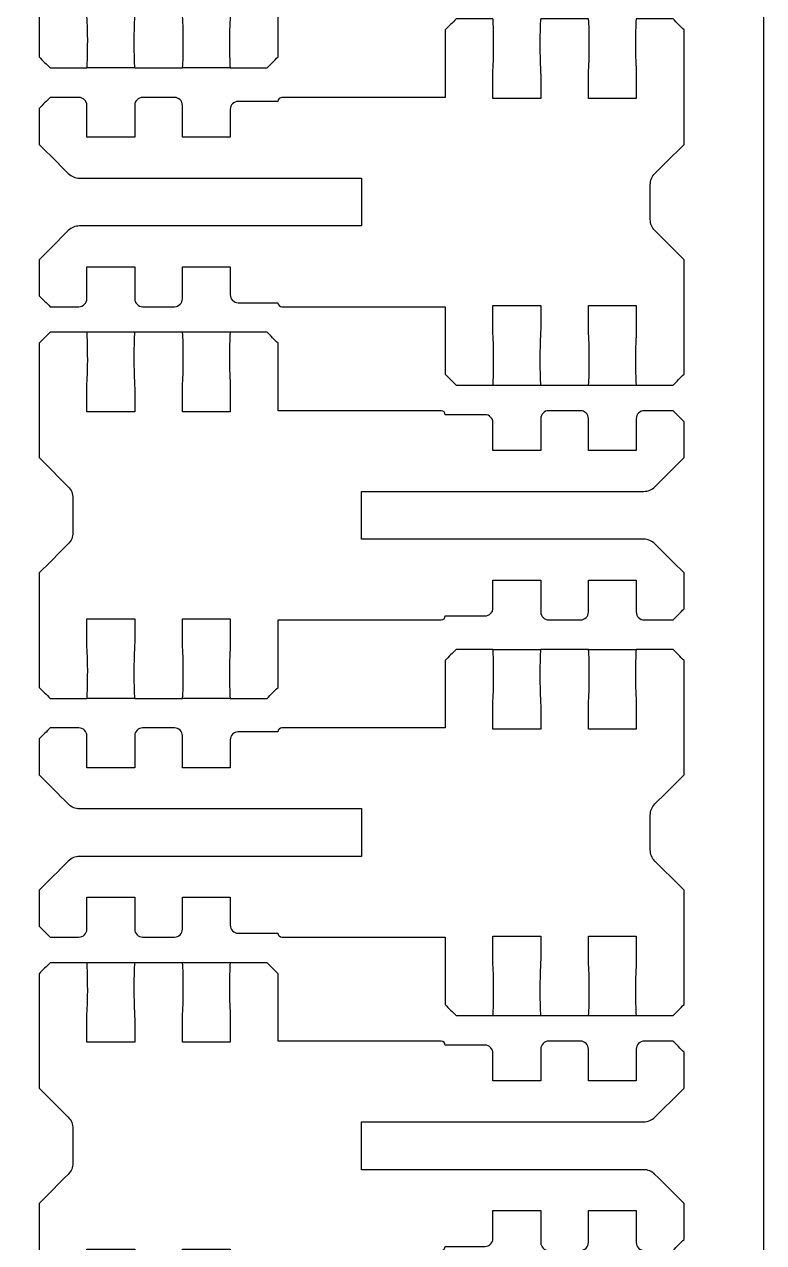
# Model space of a CAD drawing. Extents: x 0 to 410, y 0 to 300.
# Drawn here: x 363.6 to 410, y 50.4 to 126.9 of the extents above; entities that cross this region are included whole.
import ezdxf

# ---------------------------------------------------------------- set-up
doc = ezdxf.new("R2010")
doc.units = 0
doc.header["$MEASUREMENT"] = 0
doc.layers.add('DEFAULT', color=18, linetype='CONTINUOUS')

msp = doc.modelspace()

# ---------------------------------------------------------------- linework, layer by layer
at = {"layer": 'DEFAULT', "color": 18}
msp.add_lwpolyline([(410, 0.353), (210, 0.353), (210, 300.353), (410, 300.353)], close=True, dxfattribs=at)
at = {"layer": 'DEFAULT', "color": 1}
for points in [[(370.496, 124.135), (367.496, 124.135)], [(376.501, 124.135), (373.501, 124.135)], [(370.496, 107.539), (367.496, 107.539)], [(376.501, 107.539), (373.501, 107.539)], [(392.997, 104.213), (395.997, 104.213)], [(399.001, 104.213), (402.001, 104.213)], [(392.997, 87.617), (395.997, 87.617)], [(399.001, 87.617), (402.001, 87.617)], [(370.496, 84.541), (367.496, 84.541)], [(376.501, 84.541), (373.501, 84.541)], [(370.496, 67.944), (367.496, 67.944)], [(376.501, 67.944), (373.501, 67.944)], [(392.997, 64.619), (395.997, 64.619)], [(399.001, 64.619), (402.001, 64.619)]]:
    msp.add_lwpolyline(points, dxfattribs=at)
for points in [[(367.496, 142.134), (368.497, 142.134), (369.498, 142.134), (370.498, 142.134), (370.498, 142.634), (370.498, 143.133), (370.498, 143.633), (370.498, 143.968), (370.449, 144.416), (370.449, 145.383), (370.449, 146.35), (370.47, 147.133), (370.498, 147.133), (371.499, 147.133), (372.5, 147.133), (373.501, 147.133), (373.529, 147.133), (373.55, 146.35), (373.55, 145.383), (373.55, 144.416), (373.501, 143.968), (373.501, 143.633), (373.501, 143.133), (373.501, 142.634), (373.501, 142.134), (374.501, 142.134), (375.502, 142.134), (376.503, 142.134), (376.503, 142.634), (376.503, 143.133), (376.503, 143.633), (376.503, 143.968), (376.453, 144.416), (376.453, 145.383), (376.453, 146.35), (376.474, 147.133), (376.503, 147.133), (377.272, 147.133), (378.041, 147.133), (378.81, 147.133), (379.04, 146.902), (379.271, 146.672), (379.501, 146.441), (379.501, 145.029), (379.501, 143.617), (379.501, 142.204), (382.919, 142.204), (386.336, 142.204), (389.753, 142.204), (389.891, 142.204), (390.003, 142.092), (390.003, 141.954), (390.836, 141.954), (391.669, 141.954), (392.501, 141.954), (392.78, 141.954), (393.002, 141.728), (393.002, 141.453), (393.002, 140.87), (393.002, 140.286), (393.002, 139.703), (394.002, 139.703), (395.001, 139.703), (396.001, 139.703), (396.001, 140.37), (396.001, 141.037), (396.001, 141.703), (396.001, 141.979), (396.223, 142.204), (396.502, 142.204), (397.167, 142.204), (397.833, 142.204), (398.498, 142.204), (398.777, 142.204), (398.999, 141.979), (398.999, 141.703), (398.999, 141.037), (398.999, 140.37), (398.999, 139.703), (400, 139.703), (401.001, 139.703), (402.001, 139.703), (402.001, 140.37), (402.001, 141.037), (402.001, 141.703), (402.001, 141.979), (402.227, 142.204), (402.506, 142.204), (403.107, 142.204), (403.708, 142.204), (404.309, 142.204), (404.539, 141.974), (404.77, 141.743), (405, 141.513), (405, 140.76), (405, 140.008), (405, 139.255), (404.39, 138.646), (403.779, 138.037), (403.169, 137.428), (402.982, 137.241), (402.728, 137.135), (402.464, 137.135), (396.558, 137.134), (390.653, 137.133), (384.747, 137.131), (384.747, 136.132), (384.747, 135.132), (384.747, 134.133), (390.653, 134.133), (396.558, 134.133), (402.464, 134.133), (402.728, 134.133), (402.982, 134.027), (403.169, 133.84), (403.779, 133.231), (404.39, 132.622), (405, 132.013), (405, 131.26), (405, 130.507), (405, 129.755), (404.77, 129.524), (404.539, 129.294), (404.309, 129.063), (403.708, 129.063), (403.107, 129.063), (402.506, 129.063), (402.227, 129.06), (402.001, 129.286), (402.001, 129.564), (402.001, 130.23), (402.001, 130.896), (402.001, 131.561), (401.001, 131.561), (400, 131.561), (398.999, 131.561), (398.999, 130.894), (398.999, 130.228), (398.999, 129.561), (398.999, 129.286), (398.777, 129.063), (398.498, 129.063), (397.833, 129.063), (397.167, 129.063), (396.502, 129.063), (396.223, 129.063), (396.001, 129.286), (396.001, 129.561), (396.001, 130.228), (396.001, 130.894), (396.001, 131.561), (395.001, 131.561), (394.002, 131.561), (393.002, 131.561), (393.002, 130.978), (393.002, 130.395), (393.002, 129.811), (393.002, 129.536), (392.78, 129.314), (392.501, 129.314), (391.669, 129.314), (390.836, 129.314), (390.003, 129.314), (390.003, 129.173), (389.891, 129.063), (389.753, 129.063), (386.336, 129.063), (382.919, 129.063), (379.501, 129.063), (379.501, 127.651), (379.501, 126.239), (379.501, 124.827), (379.271, 124.596), (379.04, 124.366), (378.81, 124.135), (378.041, 124.135), (377.272, 124.135), (376.503, 124.135), (376.474, 124.135), (376.453, 124.918), (376.453, 125.885), (376.453, 126.852), (376.503, 127.3), (376.503, 127.635), (376.503, 128.134), (376.503, 128.634), (376.503, 129.134), (375.502, 129.134), (374.501, 129.134), (373.501, 129.134), (373.501, 128.634), (373.501, 128.134), (373.501, 127.635), (373.501, 127.3), (373.55, 126.852), (373.55, 125.885), (373.55, 124.918), (373.529, 124.135), (373.501, 124.135), (372.5, 124.135), (371.499, 124.135), (370.498, 124.135), (370.47, 124.135), (370.449, 124.918), (370.449, 125.885), (370.449, 126.852), (370.498, 127.3), (370.498, 127.635), (370.498, 128.134), (370.498, 128.634), (370.498, 129.134), (369.498, 129.134), (368.497, 129.134), (367.496, 129.134), (367.496, 128.634), (367.496, 128.134), (367.496, 127.635), (367.496, 127.3), (367.546, 126.852), (367.546, 125.885), (367.546, 124.918), (367.524, 124.135), (367.496, 124.135), (366.727, 124.135), (365.958, 124.135), (365.189, 124.135), (364.959, 124.366), (364.728, 124.596), (364.498, 124.827), (364.498, 127.222), (364.498, 129.617), (364.498, 132.013), (365.107, 132.622), (365.716, 133.231), (366.325, 133.84), (366.512, 134.027), (366.618, 134.281), (366.618, 134.546), (366.618, 135.271), (366.618, 135.997), (366.618, 136.722), (366.618, 136.987), (366.512, 137.241), (366.325, 137.428), (365.716, 138.037), (365.107, 138.646), (364.498, 139.255), (364.498, 141.651), (364.498, 144.046), (364.498, 146.441), (364.728, 146.672), (364.959, 146.902), (365.189, 147.133), (365.958, 147.133), (366.727, 147.133), (367.496, 147.133), (367.524, 147.133), (367.546, 146.35), (367.546, 145.383), (367.546, 144.416), (367.496, 143.968), (367.496, 143.633), (367.496, 143.133), (367.496, 142.634), (367.496, 142.134)], [(402.001, 109.212), (401.001, 109.212), (400, 109.212), (398.999, 109.212), (398.999, 108.712), (398.999, 108.213), (398.999, 107.713), (398.999, 107.378), (399.049, 106.93), (399.049, 105.963), (399.049, 104.997), (399.028, 104.213), (398.999, 104.213), (397.999, 104.213), (396.998, 104.213), (395.997, 104.213), (395.969, 104.213), (395.948, 104.997), (395.948, 105.963), (395.948, 106.93), (395.997, 107.378), (395.997, 107.713), (395.997, 108.213), (395.997, 108.712), (395.997, 109.212), (394.996, 109.212), (393.996, 109.212), (392.995, 109.212), (392.995, 108.712), (392.995, 108.213), (392.995, 107.713), (392.995, 107.378), (393.044, 106.93), (393.044, 105.963), (393.044, 104.997), (393.023, 104.213), (392.995, 104.213), (392.226, 104.213), (391.457, 104.213), (390.688, 104.213), (390.457, 104.444), (390.227, 104.674), (389.996, 104.905), (389.996, 106.317), (389.996, 107.729), (389.996, 109.142), (386.579, 109.142), (383.162, 109.142), (379.745, 109.142), (379.607, 109.142), (379.494, 109.255), (379.494, 109.392), (378.662, 109.392), (377.829, 109.392), (376.997, 109.392), (376.718, 109.392), (376.496, 109.618), (376.496, 109.893), (376.496, 110.476), (376.496, 111.06), (376.496, 111.643), (375.496, 111.643), (374.497, 111.643), (373.497, 111.643), (373.497, 110.976), (373.497, 110.309), (373.497, 109.643), (373.497, 109.367), (373.275, 109.142), (372.996, 109.142), (372.33, 109.142), (371.665, 109.142), (370.999, 109.142), (370.721, 109.142), (370.498, 109.367), (370.498, 109.643), (370.498, 110.309), (370.498, 110.976), (370.498, 111.643), (369.498, 111.643), (368.497, 111.643), (367.496, 111.643), (367.496, 110.976), (367.496, 110.309), (367.496, 109.643), (367.496, 109.367), (367.27, 109.142), (366.992, 109.142), (366.391, 109.142), (365.79, 109.142), (365.189, 109.142), (364.959, 109.372), (364.728, 109.603), (364.498, 109.833), (364.498, 110.586), (364.498, 111.338), (364.498, 112.091), (365.108, 112.7), (365.718, 113.309), (366.329, 113.918), (366.516, 114.105), (366.77, 114.211), (367.034, 114.211), (372.94, 114.212), (378.845, 114.213), (384.751, 114.215), (384.751, 115.214), (384.751, 116.214), (384.751, 117.213), (378.845, 117.213), (372.94, 117.213), (367.034, 117.213), (366.77, 117.213), (366.516, 117.319), (366.329, 117.506), (365.718, 118.115), (365.108, 118.724), (364.498, 119.333), (364.498, 120.086), (364.498, 120.839), (364.498, 121.591), (364.728, 121.822), (364.959, 122.052), (365.189, 122.283), (365.79, 122.283), (366.391, 122.283), (366.992, 122.283), (367.27, 122.286), (367.496, 122.06), (367.496, 121.782), (367.496, 121.116), (367.496, 120.451), (367.496, 119.785), (368.497, 119.785), (369.498, 119.785), (370.498, 119.785), (370.498, 120.452), (370.498, 121.118), (370.498, 121.785), (370.498, 122.06), (370.721, 122.283), (370.999, 122.283), (371.665, 122.283), (372.33, 122.283), (372.996, 122.283), (373.275, 122.283), (373.497, 122.06), (373.497, 121.785), (373.497, 121.118), (373.497, 120.452), (373.497, 119.785), (374.497, 119.785), (375.496, 119.785), (376.496, 119.785), (376.496, 120.368), (376.496, 120.951), (376.496, 121.535), (376.496, 121.81), (376.718, 122.032), (376.997, 122.032), (377.829, 122.032), (378.662, 122.032), (379.494, 122.032), (379.494, 122.173), (379.607, 122.283), (379.745, 122.283), (383.162, 122.283), (386.579, 122.283), (389.996, 122.283), (389.996, 123.695), (389.996, 125.107), (389.996, 126.519), (390.227, 126.75), (390.457, 126.98), (390.688, 127.211), (391.457, 127.211), (392.226, 127.211), (392.995, 127.211), (393.023, 127.211), (393.044, 126.428), (393.044, 125.461), (393.044, 124.495), (392.995, 124.047), (392.995, 123.711), (392.995, 123.212), (392.995, 122.712), (392.995, 122.212), (393.996, 122.212), (394.996, 122.212), (395.997, 122.212), (395.997, 122.712), (395.997, 123.212), (395.997, 123.711), (395.997, 124.047), (395.948, 124.495), (395.948, 125.461), (395.948, 126.428), (395.969, 127.211), (395.997, 127.211), (396.998, 127.211), (397.999, 127.211), (398.999, 127.211), (399.028, 127.211), (399.049, 126.428), (399.049, 125.461), (399.049, 124.495), (398.999, 124.047), (398.999, 123.711), (398.999, 123.212), (398.999, 122.712), (398.999, 122.212), (400, 122.212), (401.001, 122.212), (402.001, 122.212), (402.001, 122.712), (402.001, 123.212), (402.001, 123.711), (402.001, 124.047), (401.952, 124.495), (401.952, 125.461), (401.952, 126.428), (401.973, 127.211), (402.001, 127.211), (402.771, 127.211), (403.54, 127.211), (404.309, 127.211), (404.539, 126.98), (404.77, 126.75), (405, 126.519), (405, 124.124), (405, 121.729), (405, 119.333), (404.391, 118.724), (403.782, 118.115), (403.173, 117.506), (402.986, 117.319), (402.88, 117.065), (402.88, 116.8), (402.88, 116.075), (402.88, 115.349), (402.88, 114.624), (402.88, 114.359), (402.986, 114.105), (403.173, 113.918), (403.782, 113.309), (404.391, 112.7), (405, 112.091), (405, 109.696), (405, 107.3), (405, 104.905), (404.77, 104.674), (404.539, 104.444), (404.309, 104.213), (403.54, 104.213), (402.771, 104.213), (402.001, 104.213), (401.973, 104.213), (401.952, 104.997), (401.952, 105.963), (401.952, 106.93), (402.001, 107.378), (402.001, 107.713), (402.001, 108.213), (402.001, 108.712), (402.001, 109.212)], [(367.496, 102.54), (368.497, 102.54), (369.498, 102.54), (370.498, 102.54), (370.498, 103.039), (370.498, 103.539), (370.498, 104.039), (370.498, 104.374), (370.449, 104.822), (370.449, 105.789), (370.449, 106.755), (370.47, 107.539), (370.498, 107.539), (371.499, 107.539), (372.5, 107.539), (373.501, 107.539), (373.529, 107.539), (373.55, 106.755), (373.55, 105.789), (373.55, 104.822), (373.501, 104.374), (373.501, 104.039), (373.501, 103.539), (373.501, 103.039), (373.501, 102.54), (374.501, 102.54), (375.502, 102.54), (376.503, 102.54), (376.503, 103.039), (376.503, 103.539), (376.503, 104.039), (376.503, 104.374), (376.453, 104.822), (376.453, 105.789), (376.453, 106.755), (376.474, 107.539), (376.503, 107.539), (377.272, 107.539), (378.041, 107.539), (378.81, 107.539), (379.04, 107.308), (379.271, 107.078), (379.501, 106.847), (379.501, 105.435), (379.501, 104.023), (379.501, 102.61), (382.919, 102.61), (386.336, 102.61), (389.753, 102.61), (389.891, 102.61), (390.003, 102.497), (390.003, 102.36), (390.836, 102.36), (391.669, 102.36), (392.501, 102.36), (392.78, 102.36), (393.002, 102.134), (393.002, 101.859), (393.002, 101.276), (393.002, 100.692), (393.002, 100.109), (394.002, 100.109), (395.001, 100.109), (396.001, 100.109), (396.001, 100.776), (396.001, 101.443), (396.001, 102.109), (396.001, 102.385), (396.223, 102.61), (396.502, 102.61), (397.167, 102.61), (397.833, 102.61), (398.498, 102.61), (398.777, 102.61), (398.999, 102.385), (398.999, 102.109), (398.999, 101.443), (398.999, 100.776), (398.999, 100.109), (400, 100.109), (401.001, 100.109), (402.001, 100.109), (402.001, 100.776), (402.001, 101.443), (402.001, 102.109), (402.001, 102.385), (402.227, 102.61), (402.506, 102.61), (403.107, 102.61), (403.708, 102.61), (404.309, 102.61), (404.539, 102.38), (404.77, 102.149), (405, 101.919), (405, 101.166), (405, 100.414), (405, 99.661), (404.39, 99.052), (403.779, 98.443), (403.169, 97.834), (402.982, 97.647), (402.728, 97.541), (402.464, 97.541), (396.558, 97.54), (390.653, 97.539), (384.747, 97.537), (384.747, 96.538), (384.747, 95.538), (384.747, 94.539), (390.653, 94.539), (396.558, 94.539), (402.464, 94.539), (402.728, 94.539), (402.982, 94.433), (403.169, 94.246), (403.779, 93.637), (404.39, 93.028), (405, 92.419), (405, 91.666), (405, 90.913), (405, 90.161), (404.77, 89.93), (404.539, 89.7), (404.309, 89.469), (403.708, 89.469), (403.107, 89.469), (402.506, 89.469), (402.227, 89.466), (402.001, 89.692), (402.001, 89.97), (402.001, 90.636), (402.001, 91.301), (402.001, 91.967), (401.001, 91.967), (400, 91.967), (398.999, 91.967), (398.999, 91.3), (398.999, 90.633), (398.999, 89.967), (398.999, 89.692), (398.777, 89.469), (398.498, 89.469), (397.833, 89.469), (397.167, 89.469), (396.502, 89.469), (396.223, 89.469), (396.001, 89.692), (396.001, 89.967), (396.001, 90.633), (396.001, 91.3), (396.001, 91.967), (395.001, 91.967), (394.002, 91.967), (393.002, 91.967), (393.002, 91.384), (393.002, 90.8), (393.002, 90.217), (393.002, 89.942), (392.78, 89.72), (392.501, 89.72), (391.669, 89.72), (390.836, 89.72), (390.003, 89.72), (390.003, 89.579), (389.891, 89.469), (389.753, 89.469), (386.336, 89.469), (382.919, 89.469), (379.501, 89.469), (379.501, 88.057), (379.501, 86.645), (379.501, 85.232), (379.271, 85.002), (379.04, 84.771), (378.81, 84.541), (378.041, 84.541), (377.272, 84.541), (376.503, 84.541), (376.474, 84.541), (376.453, 85.324), (376.453, 86.291), (376.453, 87.257), (376.503, 87.705), (376.503, 88.041), (376.503, 88.54), (376.503, 89.04), (376.503, 89.54), (375.502, 89.54), (374.501, 89.54), (373.501, 89.54), (373.501, 89.04), (373.501, 88.54), (373.501, 88.041), (373.501, 87.705), (373.55, 87.257), (373.55, 86.291), (373.55, 85.324), (373.529, 84.541), (373.501, 84.541), (372.5, 84.541), (371.499, 84.541), (370.498, 84.541), (370.47, 84.541), (370.449, 85.324), (370.449, 86.291), (370.449, 87.257), (370.498, 87.705), (370.498, 88.041), (370.498, 88.54), (370.498, 89.04), (370.498, 89.54), (369.498, 89.54), (368.497, 89.54), (367.496, 89.54), (367.496, 89.04), (367.496, 88.54), (367.496, 88.041), (367.496, 87.705), (367.546, 87.257), (367.546, 86.291), (367.546, 85.324), (367.524, 84.541), (367.496, 84.541), (366.727, 84.541), (365.958, 84.541), (365.189, 84.541), (364.959, 84.771), (364.728, 85.002), (364.498, 85.232), (364.498, 87.628), (364.498, 90.023), (364.498, 92.419), (365.107, 93.028), (365.716, 93.637), (366.325, 94.246), (366.512, 94.433), (366.618, 94.687), (366.618, 94.951), (366.618, 95.677), (366.618, 96.403), (366.618, 97.128), (366.618, 97.393), (366.512, 97.647), (366.325, 97.834), (365.716, 98.443), (365.107, 99.052), (364.498, 99.661), (364.498, 102.056), (364.498, 104.452), (364.498, 106.847), (364.728, 107.078), (364.959, 107.308), (365.189, 107.539), (365.958, 107.539), (366.727, 107.539), (367.496, 107.539), (367.524, 107.539), (367.546, 106.755), (367.546, 105.789), (367.546, 104.822), (367.496, 104.374), (367.496, 104.039), (367.496, 103.539), (367.496, 103.039), (367.496, 102.54)], [(402.001, 69.618), (401.001, 69.618), (400, 69.618), (398.999, 69.618), (398.999, 69.118), (398.999, 68.619), (398.999, 68.119), (398.999, 67.784), (399.049, 67.336), (399.049, 66.369), (399.049, 65.402), (399.028, 64.619), (398.999, 64.619), (397.999, 64.619), (396.998, 64.619), (395.997, 64.619), (395.969, 64.619), (395.948, 65.402), (395.948, 66.369), (395.948, 67.336), (395.997, 67.784), (395.997, 68.119), (395.997, 68.619), (395.997, 69.118), (395.997, 69.618), (394.996, 69.618), (393.996, 69.618), (392.995, 69.618), (392.995, 69.118), (392.995, 68.619), (392.995, 68.119), (392.995, 67.784), (393.044, 67.336), (393.044, 66.369), (393.044, 65.402), (393.023, 64.619), (392.995, 64.619), (392.226, 64.619), (391.457, 64.619), (390.688, 64.619), (390.457, 64.85), (390.227, 65.08), (389.996, 65.311), (389.996, 66.723), (389.996, 68.135), (389.996, 69.548), (386.579, 69.548), (383.162, 69.548), (379.745, 69.548), (379.607, 69.548), (379.494, 69.66), (379.494, 69.798), (378.662, 69.798), (377.829, 69.798), (376.997, 69.798), (376.718, 69.798), (376.496, 70.024), (376.496, 70.299), (376.496, 70.882), (376.496, 71.465), (376.496, 72.049), (375.496, 72.049), (374.497, 72.049), (373.497, 72.049), (373.497, 71.382), (373.497, 70.715), (373.497, 70.048), (373.497, 69.773), (373.275, 69.548), (372.996, 69.548), (372.33, 69.548), (371.665, 69.548), (370.999, 69.548), (370.721, 69.548), (370.498, 69.773), (370.498, 70.048), (370.498, 70.715), (370.498, 71.382), (370.498, 72.049), (369.498, 72.049), (368.497, 72.049), (367.496, 72.049), (367.496, 71.382), (367.496, 70.715), (367.496, 70.048), (367.496, 69.773), (367.27, 69.548), (366.992, 69.548), (366.391, 69.548), (365.79, 69.548), (365.189, 69.548), (364.959, 69.778), (364.728, 70.008), (364.498, 70.239), (364.498, 70.992), (364.498, 71.744), (364.498, 72.497), (365.108, 73.106), (365.718, 73.715), (366.329, 74.324), (366.516, 74.511), (366.77, 74.617), (367.034, 74.617), (372.94, 74.618), (378.845, 74.619), (384.751, 74.62), (384.751, 75.62), (384.751, 76.62), (384.751, 77.619), (378.845, 77.619), (372.94, 77.619), (367.034, 77.619), (366.77, 77.619), (366.516, 77.725), (366.329, 77.912), (365.718, 78.521), (365.108, 79.13), (364.498, 79.739), (364.498, 80.492), (364.498, 81.244), (364.498, 81.997), (364.728, 82.228), (364.959, 82.458), (365.189, 82.689), (365.79, 82.689), (366.391, 82.689), (366.992, 82.689), (367.27, 82.692), (367.496, 82.466), (367.496, 82.188), (367.496, 81.522), (367.496, 80.856), (367.496, 80.191), (368.497, 80.191), (369.498, 80.191), (370.498, 80.191), (370.498, 80.858), (370.498, 81.524), (370.498, 82.191), (370.498, 82.466), (370.721, 82.689), (370.999, 82.689), (371.665, 82.689), (372.33, 82.689), (372.996, 82.689), (373.275, 82.689), (373.497, 82.466), (373.497, 82.191), (373.497, 81.524), (373.497, 80.858), (373.497, 80.191), (374.497, 80.191), (375.496, 80.191), (376.496, 80.191), (376.496, 80.774), (376.496, 81.357), (376.496, 81.941), (376.496, 82.216), (376.718, 82.438), (376.997, 82.438), (377.829, 82.438), (378.662, 82.438), (379.494, 82.438), (379.494, 82.579), (379.607, 82.689), (379.745, 82.689), (383.162, 82.689), (386.579, 82.689), (389.996, 82.689), (389.996, 84.101), (389.996, 85.513), (389.996, 86.925), (390.227, 87.156), (390.457, 87.386), (390.688, 87.617), (391.457, 87.617), (392.226, 87.617), (392.995, 87.617), (393.023, 87.617), (393.044, 86.834), (393.044, 85.867), (393.044, 84.9), (392.995, 84.452), (392.995, 84.117), (392.995, 83.617), (392.995, 83.118), (392.995, 82.618), (393.996, 82.618), (394.996, 82.618), (395.997, 82.618), (395.997, 83.118), (395.997, 83.617), (395.997, 84.117), (395.997, 84.452), (395.948, 84.9), (395.948, 85.867), (395.948, 86.834), (395.969, 87.617), (395.997, 87.617), (396.998, 87.617), (397.999, 87.617), (398.999, 87.617), (399.028, 87.617), (399.049, 86.834), (399.049, 85.867), (399.049, 84.9), (398.999, 84.452), (398.999, 84.117), (398.999, 83.617), (398.999, 83.118), (398.999, 82.618), (400, 82.618), (401.001, 82.618), (402.001, 82.618), (402.001, 83.118), (402.001, 83.617), (402.001, 84.117), (402.001, 84.452), (401.952, 84.9), (401.952, 85.867), (401.952, 86.834), (401.973, 87.617), (402.001, 87.617), (402.771, 87.617), (403.54, 87.617), (404.309, 87.617), (404.539, 87.386), (404.77, 87.156), (405, 86.925), (405, 84.53), (405, 82.135), (405, 79.739), (404.391, 79.13), (403.782, 78.521), (403.173, 77.912), (402.986, 77.725), (402.88, 77.471), (402.88, 77.206), (402.88, 76.481), (402.88, 75.755), (402.88, 75.03), (402.88, 74.765), (402.986, 74.511), (403.173, 74.324), (403.782, 73.715), (404.391, 73.106), (405, 72.497), (405, 70.101), (405, 67.706), (405, 65.311), (404.77, 65.08), (404.539, 64.85), (404.309, 64.619), (403.54, 64.619), (402.771, 64.619), (402.001, 64.619), (401.973, 64.619), (401.952, 65.402), (401.952, 66.369), (401.952, 67.336), (402.001, 67.784), (402.001, 68.119), (402.001, 68.619), (402.001, 69.118), (402.001, 69.618)], [(367.496, 62.946), (368.497, 62.946), (369.498, 62.946), (370.498, 62.946), (370.498, 63.445), (370.498, 63.945), (370.498, 64.445), (370.498, 64.78), (370.449, 65.228), (370.449, 66.195), (370.449, 67.161), (370.47, 67.944), (370.498, 67.944), (371.499, 67.944), (372.5, 67.944), (373.501, 67.944), (373.529, 67.944), (373.55, 67.161), (373.55, 66.195), (373.55, 65.228), (373.501, 64.78), (373.501, 64.445), (373.501, 63.945), (373.501, 63.445), (373.501, 62.946), (374.501, 62.946), (375.502, 62.946), (376.503, 62.946), (376.503, 63.445), (376.503, 63.945), (376.503, 64.445), (376.503, 64.78), (376.453, 65.228), (376.453, 66.195), (376.453, 67.161), (376.474, 67.944), (376.503, 67.944), (377.272, 67.944), (378.041, 67.944), (378.81, 67.944), (379.04, 67.714), (379.271, 67.483), (379.501, 67.253), (379.501, 65.841), (379.501, 64.428), (379.501, 63.016), (382.919, 63.016), (386.336, 63.016), (389.753, 63.016), (389.891, 63.016), (390.003, 62.903), (390.003, 62.766), (390.836, 62.766), (391.669, 62.766), (392.501, 62.766), (392.78, 62.766), (393.002, 62.54), (393.002, 62.265), (393.002, 61.681), (393.002, 61.098), (393.002, 60.515), (394.002, 60.515), (395.001, 60.515), (396.001, 60.515), (396.001, 61.182), (396.001, 61.848), (396.001, 62.515), (396.001, 62.79), (396.223, 63.016), (396.502, 63.016), (397.167, 63.016), (397.833, 63.016), (398.498, 63.016), (398.777, 63.016), (398.999, 62.79), (398.999, 62.515), (398.999, 61.848), (398.999, 61.182), (398.999, 60.515), (400, 60.515), (401.001, 60.515), (402.001, 60.515), (402.001, 61.182), (402.001, 61.848), (402.001, 62.515), (402.001, 62.79), (402.227, 63.016), (402.506, 63.016), (403.107, 63.016), (403.708, 63.016), (404.309, 63.016), (404.539, 62.786), (404.77, 62.555), (405, 62.325), (405, 61.572), (405, 60.82), (405, 60.067), (404.39, 59.458), (403.779, 58.849), (403.169, 58.24), (402.982, 58.053), (402.728, 57.947), (402.464, 57.947), (396.558, 57.946), (390.653, 57.944), (384.747, 57.943), (384.747, 56.944), (384.747, 55.944), (384.747, 54.945), (390.653, 54.945), (396.558, 54.945), (402.464, 54.945), (402.728, 54.945), (402.982, 54.839), (403.169, 54.652), (403.779, 54.043), (404.39, 53.434), (405, 52.824), (405, 52.072), (405, 51.319), (405, 50.567), (404.77, 50.336), (404.539, 50.106), (404.309, 49.875), (403.708, 49.875), (403.107, 49.875), (402.506, 49.875), (402.227, 49.872), (402.001, 50.097), (402.001, 50.376), (402.001, 51.042), (402.001, 51.707), (402.001, 52.373), (401.001, 52.373), (400, 52.373), (398.999, 52.373), (398.999, 51.706), (398.999, 51.039), (398.999, 50.373), (398.999, 50.097), (398.777, 49.875), (398.498, 49.875), (397.833, 49.875), (397.167, 49.875), (396.502, 49.875), (396.223, 49.875), (396.001, 50.097), (396.001, 50.373), (396.001, 51.039), (396.001, 51.706), (396.001, 52.373), (395.001, 52.373), (394.002, 52.373), (393.002, 52.373), (393.002, 51.79), (393.002, 51.206), (393.002, 50.623), (393.002, 50.348), (392.78, 50.126), (392.501, 50.126), (391.669, 50.126), (390.836, 50.126), (390.003, 50.126), (390.003, 49.985), (389.891, 49.875), (389.753, 49.875), (386.336, 49.875), (382.919, 49.875), (379.501, 49.875), (379.501, 48.463), (379.501, 47.051), (379.501, 45.638), (379.271, 45.408), (379.04, 45.177), (378.81, 44.947), (378.041, 44.947), (377.272, 44.947), (376.503, 44.947), (376.474, 44.947), (376.453, 45.73), (376.453, 46.697), (376.453, 47.663), (376.503, 48.111), (376.503, 48.446), (376.503, 48.946), (376.503, 49.446), (376.503, 49.946), (375.502, 49.946), (374.501, 49.946), (373.501, 49.946), (373.501, 49.446), (373.501, 48.946), (373.501, 48.446), (373.501, 48.111), (373.55, 47.663), (373.55, 46.697), (373.55, 45.73), (373.529, 44.947), (373.501, 44.947), (372.5, 44.947), (371.499, 44.947), (370.498, 44.947), (370.47, 44.947), (370.449, 45.73), (370.449, 46.697), (370.449, 47.663), (370.498, 48.111), (370.498, 48.446), (370.498, 48.946), (370.498, 49.446), (370.498, 49.946), (369.498, 49.946), (368.497, 49.946), (367.496, 49.946), (367.496, 49.446), (367.496, 48.946), (367.496, 48.446), (367.496, 48.111), (367.546, 47.663), (367.546, 46.697), (367.546, 45.73), (367.524, 44.947), (367.496, 44.947), (366.727, 44.947), (365.958, 44.947), (365.189, 44.947), (364.959, 45.177), (364.728, 45.408), (364.498, 45.638), (364.498, 48.034), (364.498, 50.429), (364.498, 52.824), (365.107, 53.434), (365.716, 54.043), (366.325, 54.652), (366.512, 54.839), (366.618, 55.093), (366.618, 55.357), (366.618, 56.083), (366.618, 56.808), (366.618, 57.534), (366.618, 57.799), (366.512, 58.053), (366.325, 58.24), (365.716, 58.849), (365.107, 59.458), (364.498, 60.067), (364.498, 62.462), (364.498, 64.858), (364.498, 67.253), (364.728, 67.483), (364.959, 67.714), (365.189, 67.944), (365.958, 67.944), (366.727, 67.944), (367.496, 67.944), (367.524, 67.944), (367.546, 67.161), (367.546, 66.195), (367.546, 65.228), (367.496, 64.78), (367.496, 64.445), (367.496, 63.945), (367.496, 63.445), (367.496, 62.946)]]:
    msp.add_open_spline(points, degree=3, knots=[4.25, 4.25, 4.25, 4.25, 12.76, 12.76, 12.76, 17.01, 17.01, 17.01, 18.01, 18.01, 18.01, 19.01, 19.01, 19.01, 27.52, 27.52, 27.52, 28.52, 28.52, 28.52, 29.52, 29.52, 29.52, 33.77, 33.77, 33.77, 42.28, 42.28, 42.28, 46.53, 46.53, 46.53, 47.53, 47.53, 47.53, 48.53, 48.53, 48.53, 55.07, 55.07, 55.07, 57.841859, 57.841859, 57.841859, 69.851859, 69.851859, 69.851859, 98.911859, 98.911859, 98.911859, 99.911859, 99.911859, 99.911859, 106.991859, 106.991859, 106.991859, 107.991859, 107.991859, 107.991859, 112.951859, 112.951859, 112.951859, 121.451859, 121.451859, 121.451859, 127.121859, 127.121859, 127.121859, 128.121859, 128.121859, 128.121859, 133.781859, 133.781859, 133.781859, 134.781859, 134.781859, 134.781859, 140.451859, 140.451859, 140.451859, 148.961859, 148.961859, 148.961859, 154.631859, 154.631859, 154.631859, 155.631859, 155.631859, 155.631859, 160.741859, 160.741859, 160.741859, 163.513717, 163.513717, 163.513717, 169.913717, 169.913717, 169.913717, 177.246418, 177.246418, 177.246418, 178.246418, 178.246418, 178.246418, 228.466419, 228.466419, 228.466419, 236.966419, 236.966419, 236.966419, 287.186419, 287.186419, 287.186419, 288.186419, 288.186419, 288.186419, 295.51912, 295.51912, 295.51912, 301.91912, 301.91912, 301.91912, 304.690978, 304.690978, 304.690978, 309.800978, 309.800978, 309.800978, 310.800978, 310.800978, 310.800978, 316.460978, 316.460978, 316.460978, 324.970978, 324.970978, 324.970978, 330.640978, 330.640978, 330.640978, 331.640978, 331.640978, 331.640978, 337.300978, 337.300978, 337.300978, 338.300978, 338.300978, 338.300978, 343.970978, 343.970978, 343.970978, 352.470978, 352.470978, 352.470978, 357.430978, 357.430978, 357.430978, 358.430978, 358.430978, 358.430978, 365.510978, 365.510978, 365.510978, 366.510978, 366.510978, 366.510978, 395.570978, 395.570978, 395.570978, 407.580978, 407.580978, 407.580978, 410.352837, 410.352837, 410.352837, 416.892837, 416.892837, 416.892837, 417.892837, 417.892837, 417.892837, 418.892837, 418.892837, 418.892837, 423.142837, 423.142837, 423.142837, 431.652837, 431.652837, 431.652837, 435.902837, 435.902837, 435.902837, 436.902837, 436.902837, 436.902837, 437.902837, 437.902837, 437.902837, 446.412837, 446.412837, 446.412837, 447.412837, 447.412837, 447.412837, 448.412837, 448.412837, 448.412837, 452.662837, 452.662837, 452.662837, 461.172837, 461.172837, 461.172837, 465.422837, 465.422837, 465.422837, 466.422837, 466.422837, 466.422837, 467.422837, 467.422837, 467.422837, 473.962837, 473.962837, 473.962837, 476.734695, 476.734695, 476.734695, 497.104695, 497.104695, 497.104695, 504.430322, 504.430322, 504.430322, 505.430322, 505.430322, 505.430322, 511.600322, 511.600322, 511.600322, 512.600322, 512.600322, 512.600322, 519.925948, 519.925948, 519.925948, 540.295948, 540.295948, 540.295948, 543.067806, 543.067806, 543.067806, 549.607806, 549.607806, 549.607806, 550.607806, 550.607806, 550.607806, 551.607806, 551.607806, 551.607806, 555.857806, 555.857806, 555.857806, 555.857806], dxfattribs=at)

doc.saveas('drawing.dxf')
